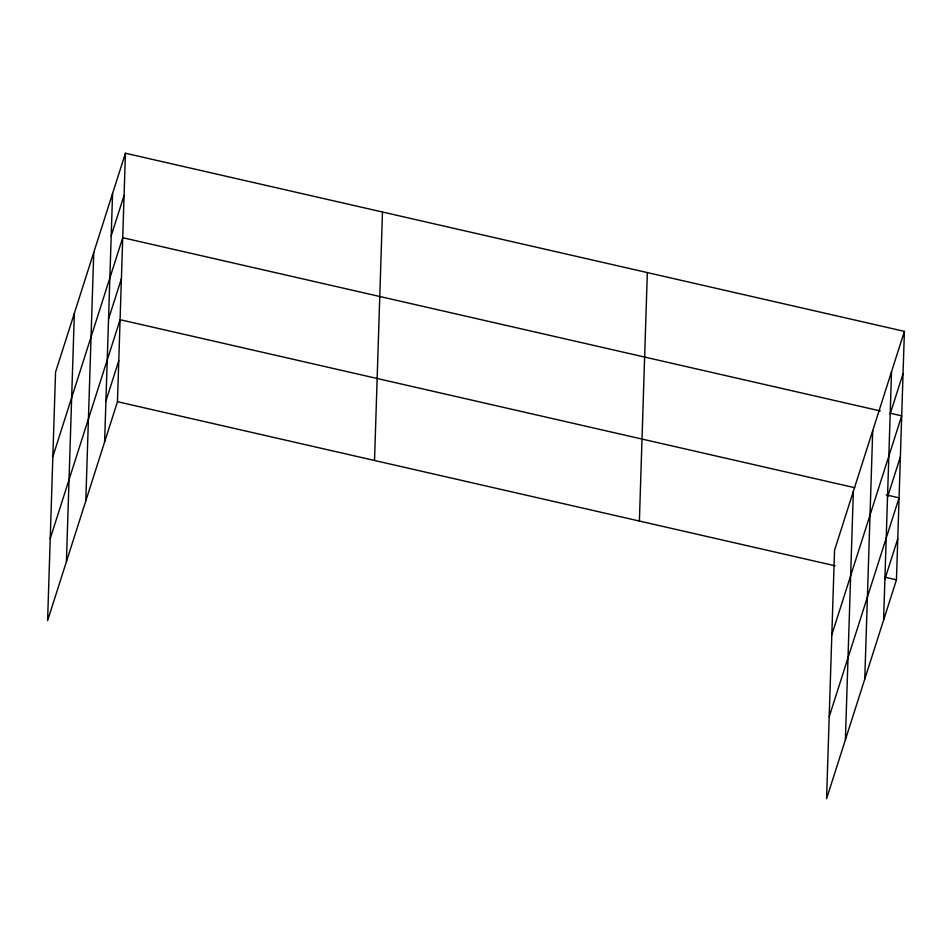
<?xml version="1.0" encoding="UTF-8"?>
<svg xmlns="http://www.w3.org/2000/svg" width="952" height="952" viewBox="0 0 952 952"><rect width="100%" height="100%" fill="white"/><g stroke="black" fill="none" stroke-linecap="round" stroke-linejoin="round"><path stroke-width="1.43" d="M66.414 561.68L74.363 313.22M85.799 500.942L93.748 252.482M104.613 441.99L112.562 193.53M125.426 153.236L55.549 372.161L47.6 620.633L117.465 401.696L125.426 153.236L904.4 331.367L896.451 579.839L826.574 798.764L834.535 550.304L904.4 331.367M374.529 460.482L382.478 212.022M639.387 521.053L647.336 272.581M845.388 739.811L853.349 491.351M864.773 679.073L872.722 430.613M883.587 620.121L891.536 371.661M111.206 235.763L124.069 195.469M52.848 456.651L122.713 237.714L880.279 410.943M108.552 319.003L121.404 278.71M50.218 538.642L120.095 319.705L854.801 487.721M105.922 400.994L118.786 360.701M890.191 413.894L903.043 373.6M831.822 634.782L901.699 415.845L890.275 413.227M887.526 497.134L900.39 456.841M829.204 716.773L899.069 497.837L886.217 494.897M884.908 579.125L897.76 538.832M117.465 401.696L835.035 565.785M885.027 577.221L896.451 579.839"/></g></svg>
